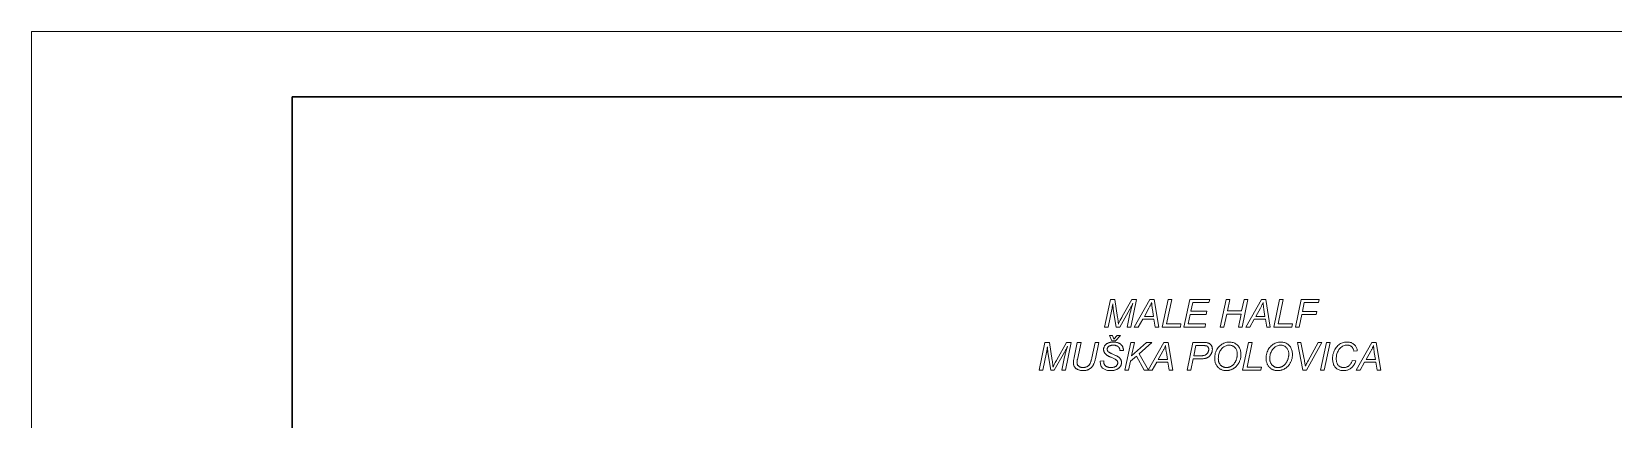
# Model space of a CAD drawing. Extents: x 0 to 594, y 0 to 575.
# Drawn here: x 0 to 171.8, y 377.9 to 420 of the extents above; entities that cross this region are included whole.
import ezdxf

# ---------------------------------------------------------------- set-up
doc = ezdxf.new("R2010")
doc.units = 0

msp = doc.modelspace()

# ---------------------------------------------------------------- linework, layer by layer
at = {"color": 7, "lineweight": 13}
for p, q in [((594, 420.04), (0, 420.04)), ((0, 420.04), (0, 0))]:
    msp.add_line(p, q, dxfattribs=at)
at = {"color": 7, "lineweight": 30}
for p, q in [((586.93, 412.97), (28.29, 412.97)), ((28.29, 412.97), (28.29, 7.07))]:
    msp.add_line(p, q, dxfattribs=at)
at = {"color": 7, "lineweight": 13}
for points in [[(116.55, 387.92), (117.18, 390.92), (117.67, 390.92), (117.97, 388.98), (117.98, 388.9), (118, 388.83), (118, 388.75), (118.01, 388.68), (118.02, 388.6), (118.03, 388.53), (118.04, 388.46), (118.04, 388.38), (118.05, 388.31), (118.05, 388.24), (118.08, 388.31), (118.11, 388.37), (118.14, 388.44), (118.18, 388.52), (118.22, 388.6), (118.26, 388.68), (118.31, 388.77), (118.36, 388.86), (118.41, 388.96), (118.47, 389.06), (119.52, 390.92), (120.02, 390.92), (119.4, 387.92), (119, 387.92), (119.31, 389.38), (119.34, 389.48), (119.36, 389.59), (119.39, 389.69), (119.42, 389.8), (119.45, 389.92), (119.48, 390.03), (119.51, 390.15), (119.55, 390.27), (119.58, 390.39), (119.62, 390.51), (119.6, 390.46), (119.57, 390.4), (119.54, 390.33), (119.51, 390.27), (119.48, 390.21), (119.45, 390.15), (119.41, 390.08), (119.38, 390.02), (119.34, 389.95), (119.31, 389.88), (118.19, 387.92), (117.8, 387.92), (117.5, 389.85), (117.49, 389.9), (117.48, 389.95), (117.48, 390.01), (117.47, 390.07), (117.46, 390.13), (117.46, 390.19), (117.45, 390.26), (117.45, 390.32), (117.44, 390.39), (117.44, 390.46), (117.43, 390.38), (117.42, 390.31), (117.41, 390.24), (117.4, 390.17), (117.39, 390.11), (117.38, 390.05), (117.37, 389.99), (117.36, 389.93), (117.35, 389.88), (117.34, 389.83), (116.94, 387.92)], [(119.77, 387.92), (121.47, 390.92), (121.95, 390.92), (122.44, 387.92), (122.05, 387.92), (121.91, 388.79), (120.69, 388.79), (120.21, 387.92)], [(120.87, 389.09), (121.86, 389.09), (121.74, 389.85), (121.73, 389.94), (121.72, 390.02), (121.71, 390.1), (121.7, 390.18), (121.69, 390.26), (121.68, 390.33), (121.67, 390.4), (121.67, 390.47), (121.66, 390.53), (121.66, 390.59), (121.64, 390.54), (121.61, 390.49), (121.59, 390.43), (121.56, 390.37), (121.53, 390.31), (121.5, 390.25), (121.47, 390.19), (121.43, 390.12), (121.4, 390.05), (121.36, 389.98)], [(122.82, 387.92), (123.45, 390.92), (123.85, 390.92), (123.29, 388.26), (124.85, 388.26), (124.78, 387.92)], [(125.17, 387.92), (125.8, 390.92), (127.97, 390.92), (127.89, 390.58), (126.13, 390.58), (125.93, 389.65), (127.65, 389.65), (127.58, 389.3), (125.86, 389.3), (125.64, 388.26), (127.53, 388.26), (127.46, 387.92)], [(129.12, 387.92), (129.75, 390.92), (130.15, 390.92), (129.89, 389.68), (131.44, 389.68), (131.7, 390.92), (132.1, 390.92), (131.48, 387.92), (131.08, 387.92), (131.37, 389.34), (129.82, 389.34), (129.52, 387.92)], [(131.89, 387.92), (133.59, 390.92), (134.06, 390.92), (134.55, 387.92), (134.17, 387.92), (134.02, 388.79), (132.81, 388.79), (132.33, 387.92)], [(132.98, 389.09), (133.97, 389.09), (133.85, 389.85), (133.84, 389.94), (133.83, 390.02), (133.82, 390.1), (133.81, 390.18), (133.8, 390.26), (133.79, 390.33), (133.79, 390.4), (133.78, 390.47), (133.77, 390.53), (133.77, 390.59), (133.75, 390.54), (133.73, 390.49), (133.7, 390.43), (133.67, 390.37), (133.65, 390.31), (133.61, 390.25), (133.58, 390.19), (133.55, 390.12), (133.51, 390.05), (133.47, 389.98)], [(134.93, 387.92), (135.56, 390.92), (135.96, 390.92), (135.41, 388.26), (136.96, 388.26), (136.89, 387.92)], [(137.29, 387.92), (137.91, 390.92), (139.86, 390.92), (139.79, 390.58), (138.24, 390.58), (138.04, 389.62), (139.62, 389.62), (139.55, 389.28), (137.97, 389.28), (137.69, 387.92)], [(118.29, 386.99), (117.75, 386.42), (117.34, 386.42), (117.08, 386.99), (117.41, 386.99), (117.56, 386.62), (117.9, 386.99)], [(109.45, 383.24), (110.07, 386.24), (110.57, 386.24), (110.87, 384.3), (110.88, 384.22), (110.89, 384.14), (110.9, 384.07), (110.91, 383.99), (110.92, 383.92), (110.93, 383.85), (110.93, 383.77), (110.94, 383.7), (110.94, 383.63), (110.95, 383.56), (110.97, 383.62), (111, 383.69), (111.04, 383.76), (111.07, 383.84), (111.11, 383.92), (111.16, 384), (111.2, 384.09), (111.25, 384.18), (111.31, 384.28), (111.37, 384.38), (112.42, 386.24), (112.92, 386.24), (112.29, 383.24), (111.9, 383.24), (112.21, 384.7), (112.23, 384.8), (112.26, 384.91), (112.28, 385.01), (112.31, 385.12), (112.34, 385.23), (112.37, 385.35), (112.41, 385.47), (112.44, 385.59), (112.48, 385.71), (112.52, 385.83), (112.5, 385.77), (112.47, 385.71), (112.44, 385.65), (112.41, 385.59), (112.38, 385.53), (112.34, 385.46), (112.31, 385.4), (112.28, 385.34), (112.24, 385.27), (112.2, 385.2), (111.08, 383.24), (110.7, 383.24), (110.4, 385.16), (110.39, 385.22), (110.38, 385.27), (110.37, 385.33), (110.37, 385.39), (110.36, 385.45), (110.36, 385.51), (110.35, 385.58), (110.35, 385.64), (110.34, 385.71), (110.34, 385.78), (110.33, 385.7), (110.32, 385.63), (110.31, 385.56), (110.3, 385.49), (110.29, 385.42), (110.28, 385.36), (110.27, 385.31), (110.26, 385.25), (110.25, 385.2), (110.24, 385.15), (109.84, 383.24)], [(113.59, 386.24), (113.99, 386.24), (113.6, 384.4), (113.59, 384.35), (113.58, 384.31), (113.58, 384.27), (113.57, 384.23), (113.57, 384.2), (113.56, 384.16), (113.56, 384.13), (113.56, 384.1), (113.56, 384.08), (113.55, 384.06), (113.56, 384.01), (113.56, 383.96), (113.57, 383.92), (113.59, 383.88), (113.6, 383.84), (113.62, 383.8), (113.65, 383.76), (113.68, 383.73), (113.71, 383.7), (113.75, 383.67), (113.78, 383.64), (113.83, 383.61), (113.87, 383.59), (113.91, 383.57), (113.96, 383.56), (114.01, 383.54), (114.06, 383.53), (114.11, 383.53), (114.17, 383.52), (114.22, 383.52), (114.27, 383.52), (114.31, 383.52), (114.36, 383.53), (114.4, 383.54), (114.45, 383.55), (114.49, 383.56), (114.53, 383.57), (114.57, 383.59), (114.61, 383.61), (114.65, 383.63), (114.69, 383.65), (114.73, 383.67), (114.76, 383.7), (114.8, 383.73), (114.83, 383.76), (114.86, 383.79), (114.89, 383.82), (114.91, 383.86), (114.94, 383.9), (114.96, 383.94), (114.99, 383.98), (115.01, 384.03), (115.03, 384.08), (115.05, 384.14), (115.07, 384.2), (115.09, 384.27), (115.11, 384.34), (115.13, 384.42), (115.15, 384.5), (115.17, 384.59), (115.52, 386.24), (115.92, 386.24), (115.55, 384.48), (115.53, 384.39), (115.51, 384.31), (115.49, 384.23), (115.47, 384.15), (115.44, 384.08), (115.42, 384.01), (115.39, 383.94), (115.36, 383.88), (115.33, 383.82), (115.3, 383.77), (115.27, 383.71), (115.24, 383.67), (115.2, 383.62), (115.16, 383.57), (115.12, 383.53), (115.08, 383.49), (115.03, 383.45), (114.98, 383.41), (114.93, 383.38), (114.88, 383.34), (114.82, 383.31), (114.76, 383.29), (114.71, 383.26), (114.65, 383.24), (114.58, 383.23), (114.52, 383.21), (114.45, 383.2), (114.39, 383.19), (114.32, 383.19), (114.24, 383.19), (114.18, 383.19), (114.11, 383.19), (114.05, 383.2), (113.99, 383.2), (113.93, 383.21), (113.87, 383.23), (113.81, 383.24), (113.76, 383.26), (113.71, 383.28), (113.66, 383.3), (113.61, 383.32), (113.56, 383.35), (113.52, 383.37), (113.48, 383.4), (113.44, 383.43), (113.4, 383.46), (113.37, 383.5), (113.34, 383.53), (113.31, 383.57), (113.28, 383.61), (113.26, 383.65), (113.24, 383.69), (113.22, 383.73), (113.2, 383.78), (113.19, 383.82), (113.18, 383.87), (113.17, 383.91), (113.16, 383.96), (113.16, 384.01), (113.16, 384.06), (113.16, 384.09), (113.16, 384.13), (113.17, 384.17), (113.17, 384.22), (113.18, 384.27), (113.19, 384.33), (113.2, 384.39), (113.21, 384.46), (113.23, 384.53), (113.24, 384.6)], [(116.08, 384.21), (116.47, 384.25), (116.46, 384.14), (116.47, 384.11), (116.47, 384.07), (116.47, 384.04), (116.48, 384.01), (116.48, 383.98), (116.49, 383.94), (116.5, 383.91), (116.52, 383.88), (116.53, 383.85), (116.54, 383.82), (116.56, 383.8), (116.58, 383.77), (116.6, 383.74), (116.63, 383.72), (116.65, 383.7), (116.68, 383.67), (116.71, 383.65), (116.74, 383.63), (116.77, 383.62), (116.81, 383.6), (116.85, 383.59), (116.89, 383.57), (116.93, 383.56), (116.97, 383.55), (117.01, 383.54), (117.05, 383.53), (117.1, 383.53), (117.15, 383.52), (117.2, 383.52), (117.25, 383.52), (117.32, 383.52), (117.38, 383.53), (117.45, 383.54), (117.51, 383.55), (117.56, 383.56), (117.62, 383.58), (117.67, 383.6), (117.71, 383.62), (117.76, 383.65), (117.8, 383.68), (117.83, 383.71), (117.86, 383.74), (117.89, 383.78), (117.92, 383.81), (117.94, 383.85), (117.95, 383.88), (117.97, 383.92), (117.98, 383.96), (117.98, 384), (117.99, 384.04), (117.98, 384.07), (117.98, 384.1), (117.98, 384.12), (117.97, 384.15), (117.96, 384.17), (117.95, 384.2), (117.94, 384.23), (117.92, 384.25), (117.9, 384.27), (117.89, 384.3), (117.86, 384.32), (117.83, 384.35), (117.79, 384.37), (117.75, 384.4), (117.69, 384.43), (117.63, 384.46), (117.57, 384.5), (117.49, 384.53), (117.41, 384.57), (117.33, 384.61), (117.26, 384.64), (117.19, 384.67), (117.13, 384.69), (117.08, 384.72), (117.03, 384.74), (116.98, 384.77), (116.94, 384.79), (116.9, 384.81), (116.87, 384.83), (116.84, 384.84), (116.8, 384.87), (116.77, 384.9), (116.73, 384.93), (116.7, 384.95), (116.67, 384.98), (116.64, 385.01), (116.61, 385.04), (116.59, 385.07), (116.56, 385.1), (116.54, 385.13), (116.53, 385.17), (116.51, 385.2), (116.5, 385.23), (116.48, 385.27), (116.47, 385.3), (116.46, 385.34), (116.46, 385.37), (116.45, 385.41), (116.45, 385.45), (116.45, 385.49), (116.45, 385.54), (116.45, 385.58), (116.46, 385.63), (116.47, 385.67), (116.48, 385.71), (116.49, 385.75), (116.51, 385.79), (116.53, 385.83), (116.55, 385.87), (116.58, 385.91), (116.6, 385.94), (116.63, 385.98), (116.66, 386.01), (116.7, 386.04), (116.73, 386.07), (116.77, 386.1), (116.81, 386.13), (116.85, 386.15), (116.9, 386.17), (116.95, 386.19), (117, 386.21), (117.05, 386.23), (117.1, 386.24), (117.15, 386.26), (117.21, 386.27), (117.26, 386.27), (117.32, 386.28), (117.38, 386.29), (117.44, 386.29), (117.5, 386.29), (117.57, 386.29), (117.64, 386.29), (117.71, 386.28), (117.77, 386.27), (117.84, 386.26), (117.9, 386.25), (117.95, 386.23), (118.01, 386.21), (118.06, 386.19), (118.12, 386.17), (118.17, 386.14), (118.21, 386.12), (118.25, 386.09), (118.3, 386.06), (118.33, 386.02), (118.37, 385.99), (118.4, 385.96), (118.43, 385.92), (118.46, 385.88), (118.48, 385.84), (118.5, 385.8), (118.52, 385.76), (118.54, 385.72), (118.55, 385.68), (118.57, 385.64), (118.58, 385.6), (118.58, 385.56), (118.59, 385.52), (118.59, 385.49), (118.6, 385.45), (118.6, 385.45), (118.6, 385.44), (118.59, 385.44), (118.59, 385.43), (118.59, 385.42), (118.59, 385.42), (118.59, 385.41), (118.59, 385.4), (118.59, 385.4), (118.59, 385.39), (118.21, 385.36), (118.21, 385.38), (118.21, 385.41), (118.2, 385.43), (118.2, 385.45), (118.2, 385.47), (118.2, 385.49), (118.2, 385.51), (118.19, 385.53), (118.19, 385.54), (118.18, 385.56), (118.18, 385.58), (118.17, 385.6), (118.16, 385.63), (118.14, 385.65), (118.13, 385.67), (118.12, 385.69), (118.1, 385.71), (118.09, 385.73), (118.07, 385.75), (118.06, 385.77), (118.04, 385.78), (118.02, 385.8), (118, 385.82), (117.98, 385.83), (117.95, 385.84), (117.93, 385.86), (117.9, 385.87), (117.88, 385.88), (117.85, 385.89), (117.82, 385.9), (117.79, 385.91), (117.76, 385.92), (117.73, 385.93), (117.69, 385.94), (117.66, 385.94), (117.63, 385.95), (117.59, 385.95), (117.56, 385.95), (117.52, 385.96), (117.48, 385.96), (117.42, 385.96), (117.36, 385.95), (117.3, 385.94), (117.25, 385.93), (117.19, 385.92), (117.14, 385.9), (117.1, 385.88), (117.05, 385.86), (117.01, 385.84), (116.97, 385.81), (116.95, 385.79), (116.92, 385.76), (116.9, 385.74), (116.89, 385.71), (116.87, 385.68), (116.86, 385.65), (116.85, 385.62), (116.84, 385.58), (116.84, 385.55), (116.84, 385.51), (116.84, 385.49), (116.84, 385.47), (116.84, 385.45), (116.84, 385.43), (116.85, 385.41), (116.86, 385.39), (116.86, 385.37), (116.87, 385.35), (116.88, 385.33), (116.89, 385.31), (116.9, 385.3), (116.92, 385.28), (116.94, 385.26), (116.95, 385.24), (116.97, 385.23), (116.99, 385.21), (117.02, 385.19), (117.04, 385.18), (117.07, 385.16), (117.1, 385.14), (117.12, 385.13), (117.15, 385.11), (117.19, 385.1), (117.23, 385.08), (117.28, 385.05), (117.33, 385.03), (117.39, 385), (117.46, 384.97), (117.53, 384.94), (117.6, 384.91), (117.67, 384.88), (117.73, 384.85), (117.78, 384.83), (117.83, 384.8), (117.88, 384.78), (117.92, 384.76), (117.96, 384.74), (117.99, 384.72), (118.02, 384.7), (118.05, 384.68), (118.08, 384.66), (118.11, 384.64), (118.14, 384.61), (118.17, 384.59), (118.2, 384.56), (118.22, 384.54), (118.24, 384.51), (118.26, 384.48), (118.28, 384.45), (118.3, 384.42), (118.32, 384.39), (118.33, 384.36), (118.35, 384.32), (118.36, 384.29), (118.37, 384.25), (118.38, 384.22), (118.38, 384.18), (118.39, 384.15), (118.39, 384.11), (118.39, 384.07), (118.39, 384.02), (118.38, 383.97), (118.38, 383.93), (118.37, 383.88), (118.35, 383.83), (118.34, 383.79), (118.32, 383.75), (118.3, 383.7), (118.27, 383.66), (118.24, 383.62), (118.21, 383.58), (118.18, 383.54), (118.14, 383.5), (118.11, 383.47), (118.07, 383.44), (118.02, 383.41), (117.98, 383.38), (117.93, 383.35), (117.88, 383.32), (117.83, 383.3), (117.78, 383.28), (117.72, 383.26), (117.67, 383.24), (117.61, 383.23), (117.55, 383.22), (117.49, 383.21), (117.43, 383.2), (117.36, 383.19), (117.3, 383.19), (117.23, 383.19), (117.13, 383.19), (117.04, 383.2), (116.94, 383.21), (116.85, 383.22), (116.77, 383.24), (116.69, 383.27), (116.61, 383.3), (116.54, 383.33), (116.47, 383.37), (116.4, 383.41), (116.34, 383.46), (116.28, 383.51), (116.24, 383.58), (116.19, 383.64), (116.16, 383.72), (116.13, 383.8), (116.11, 383.9), (116.09, 383.99), (116.08, 384.1)], [(118.76, 383.24), (119.39, 386.24), (119.79, 386.24), (119.49, 384.79), (121.12, 386.24), (121.68, 386.24), (120.29, 385.02), (121.31, 383.24), (120.86, 383.24), (120, 384.76), (119.37, 384.21), (119.16, 383.24)], [(121.29, 383.24), (122.99, 386.24), (123.46, 386.24), (123.96, 383.24), (123.57, 383.24), (123.42, 384.1), (122.21, 384.1), (121.73, 383.24)], [(122.38, 384.41), (123.37, 384.41), (123.26, 385.17), (123.24, 385.25), (123.23, 385.34), (123.22, 385.42), (123.21, 385.5), (123.2, 385.58), (123.19, 385.65), (123.19, 385.72), (123.18, 385.79), (123.18, 385.85), (123.17, 385.91), (123.15, 385.86), (123.13, 385.8), (123.1, 385.75), (123.08, 385.69), (123.05, 385.63), (123.02, 385.57), (122.98, 385.5), (122.95, 385.44), (122.91, 385.37), (122.87, 385.3)], [(125.51, 383.24), (126.14, 386.24), (127.39, 386.24), (127.46, 386.24), (127.52, 386.24), (127.57, 386.23), (127.63, 386.23), (127.68, 386.22), (127.72, 386.21), (127.77, 386.2), (127.81, 386.19), (127.85, 386.18), (127.88, 386.16), (127.91, 386.15), (127.94, 386.13), (127.97, 386.11), (128, 386.09), (128.03, 386.06), (128.06, 386.04), (128.08, 386.01), (128.1, 385.98), (128.13, 385.94), (128.15, 385.91), (128.17, 385.87), (128.19, 385.83), (128.2, 385.8), (128.22, 385.76), (128.23, 385.72), (128.24, 385.68), (128.25, 385.63), (128.25, 385.59), (128.26, 385.55), (128.26, 385.5), (128.26, 385.47), (128.25, 385.43), (128.25, 385.39), (128.24, 385.35), (128.24, 385.31), (128.23, 385.28), (128.22, 385.24), (128.21, 385.2), (128.19, 385.16), (128.18, 385.12), (128.16, 385.09), (128.15, 385.05), (128.13, 385.01), (128.11, 384.98), (128.09, 384.95), (128.08, 384.92), (128.05, 384.89), (128.03, 384.86), (128.01, 384.83), (127.99, 384.81), (127.97, 384.78), (127.94, 384.76), (127.92, 384.74), (127.9, 384.72), (127.87, 384.7), (127.85, 384.68), (127.83, 384.66), (127.8, 384.65), (127.78, 384.63), (127.75, 384.62), (127.73, 384.61), (127.71, 384.59), (127.68, 384.58), (127.66, 384.57), (127.63, 384.56), (127.61, 384.55), (127.58, 384.55), (127.55, 384.54), (127.53, 384.53), (127.5, 384.52), (127.44, 384.51), (127.39, 384.5), (127.33, 384.49), (127.27, 384.48), (127.21, 384.47), (127.15, 384.47), (127.09, 384.46), (127.04, 384.46), (126.98, 384.46), (126.92, 384.46), (126.17, 384.46), (125.91, 383.24)], [(126.24, 384.8), (126.9, 384.8), (126.97, 384.8), (127.05, 384.8), (127.11, 384.8), (127.17, 384.81), (127.23, 384.82), (127.29, 384.83), (127.34, 384.84), (127.38, 384.85), (127.43, 384.86), (127.46, 384.88), (127.5, 384.9), (127.53, 384.92), (127.57, 384.94), (127.6, 384.96), (127.63, 384.98), (127.65, 385.01), (127.68, 385.04), (127.71, 385.07), (127.73, 385.1), (127.75, 385.13), (127.77, 385.17), (127.79, 385.2), (127.81, 385.24), (127.82, 385.27), (127.83, 385.31), (127.84, 385.34), (127.85, 385.38), (127.86, 385.42), (127.86, 385.45), (127.86, 385.49), (127.86, 385.52), (127.86, 385.55), (127.86, 385.58), (127.85, 385.6), (127.85, 385.63), (127.84, 385.65), (127.83, 385.67), (127.82, 385.69), (127.81, 385.71), (127.8, 385.73), (127.79, 385.75), (127.78, 385.77), (127.77, 385.78), (127.75, 385.8), (127.73, 385.81), (127.72, 385.83), (127.7, 385.84), (127.68, 385.85), (127.66, 385.86), (127.64, 385.87), (127.62, 385.88), (127.59, 385.89), (127.56, 385.89), (127.53, 385.9), (127.49, 385.9), (127.45, 385.91), (127.4, 385.91), (127.35, 385.91), (127.3, 385.91), (127.24, 385.91), (126.47, 385.91)], [(128.51, 384.5), (128.51, 384.65), (128.53, 384.8), (128.55, 384.95), (128.58, 385.09), (128.63, 385.22), (128.68, 385.35), (128.74, 385.47), (128.81, 385.58), (128.89, 385.69), (128.97, 385.79), (129.07, 385.89), (129.17, 385.97), (129.27, 386.05), (129.38, 386.11), (129.49, 386.17), (129.6, 386.21), (129.72, 386.25), (129.84, 386.27), (129.97, 386.29), (130.1, 386.29), (130.21, 386.29), (130.31, 386.28), (130.42, 386.26), (130.51, 386.23), (130.61, 386.2), (130.7, 386.16), (130.78, 386.11), (130.86, 386.06), (130.94, 385.99), (131.01, 385.93), (131.08, 385.85), (131.14, 385.77), (131.19, 385.68), (131.24, 385.59), (131.28, 385.5), (131.31, 385.4), (131.33, 385.29), (131.35, 385.18), (131.36, 385.07), (131.36, 384.95), (131.36, 384.86), (131.36, 384.77), (131.35, 384.69), (131.34, 384.61), (131.32, 384.52), (131.3, 384.44), (131.28, 384.36), (131.25, 384.29), (131.22, 384.21), (131.19, 384.13), (131.16, 384.08), (131.13, 384.02), (131.1, 383.97), (131.07, 383.92), (131.04, 383.87), (131, 383.82), (130.97, 383.78), (130.93, 383.73), (130.89, 383.69), (130.85, 383.65), (130.81, 383.61), (130.77, 383.57), (130.73, 383.54), (130.68, 383.5), (130.64, 383.47), (130.6, 383.44), (130.55, 383.41), (130.51, 383.38), (130.46, 383.36), (130.42, 383.34), (130.36, 383.31), (130.29, 383.28), (130.23, 383.26), (130.17, 383.24), (130.1, 383.23), (130.04, 383.21), (129.97, 383.2), (129.9, 383.19), (129.83, 383.19), (129.77, 383.19), (129.69, 383.19), (129.62, 383.2), (129.56, 383.2), (129.49, 383.22), (129.42, 383.23), (129.36, 383.25), (129.29, 383.27), (129.23, 383.3), (129.17, 383.33), (129.11, 383.36), (129.05, 383.4), (129, 383.43), (128.95, 383.48), (128.9, 383.52), (128.85, 383.57), (128.81, 383.62), (128.77, 383.67), (128.73, 383.72), (128.69, 383.78), (128.66, 383.84), (128.63, 383.9), (128.61, 383.96), (128.58, 384.03), (128.56, 384.09), (128.55, 384.16), (128.53, 384.22), (128.52, 384.29), (128.52, 384.36), (128.51, 384.43)], [(128.9, 384.48), (128.91, 384.42), (128.91, 384.37), (128.91, 384.32), (128.92, 384.27), (128.93, 384.22), (128.94, 384.17), (128.96, 384.13), (128.97, 384.08), (128.99, 384.04), (129.01, 383.99), (129.04, 383.95), (129.06, 383.91), (129.09, 383.87), (129.12, 383.83), (129.15, 383.79), (129.18, 383.76), (129.22, 383.73), (129.26, 383.7), (129.3, 383.67), (129.34, 383.64), (129.38, 383.62), (129.43, 383.6), (129.47, 383.58), (129.52, 383.56), (129.56, 383.55), (129.61, 383.54), (129.66, 383.53), (129.7, 383.52), (129.75, 383.52), (129.8, 383.52), (129.84, 383.52), (129.89, 383.52), (129.93, 383.53), (129.98, 383.54), (130.02, 383.55), (130.07, 383.56), (130.11, 383.57), (130.15, 383.59), (130.2, 383.61), (130.24, 383.63), (130.28, 383.65), (130.32, 383.68), (130.36, 383.7), (130.4, 383.73), (130.43, 383.76), (130.47, 383.79), (130.51, 383.82), (130.54, 383.86), (130.58, 383.9), (130.61, 383.93), (130.64, 383.97), (130.67, 384.02), (130.7, 384.06), (130.73, 384.1), (130.76, 384.15), (130.78, 384.2), (130.81, 384.25), (130.83, 384.3), (130.85, 384.36), (130.87, 384.42), (130.89, 384.47), (130.9, 384.53), (130.92, 384.59), (130.93, 384.64), (130.94, 384.7), (130.95, 384.75), (130.96, 384.81), (130.96, 384.87), (130.96, 384.92), (130.97, 384.98), (130.96, 385.06), (130.96, 385.15), (130.94, 385.23), (130.93, 385.31), (130.9, 385.38), (130.88, 385.45), (130.84, 385.51), (130.81, 385.58), (130.76, 385.64), (130.71, 385.69), (130.66, 385.74), (130.61, 385.79), (130.55, 385.83), (130.5, 385.86), (130.43, 385.89), (130.37, 385.91), (130.31, 385.93), (130.24, 385.95), (130.17, 385.95), (130.1, 385.96), (130, 385.95), (129.91, 385.94), (129.82, 385.92), (129.74, 385.89), (129.65, 385.86), (129.57, 385.81), (129.49, 385.76), (129.41, 385.7), (129.34, 385.63), (129.26, 385.55), (129.2, 385.47), (129.14, 385.38), (129.08, 385.29), (129.03, 385.19), (128.99, 385.08), (128.96, 384.97), (128.94, 384.86), (128.92, 384.74), (128.91, 384.61)], [(131.55, 383.24), (132.18, 386.24), (132.58, 386.24), (132.03, 383.58), (133.58, 383.58), (133.51, 383.24)], [(134.1, 384.5), (134.11, 384.65), (134.12, 384.8), (134.14, 384.95), (134.17, 385.09), (134.22, 385.22), (134.27, 385.35), (134.33, 385.47), (134.4, 385.58), (134.48, 385.69), (134.56, 385.79), (134.66, 385.89), (134.76, 385.97), (134.86, 386.05), (134.97, 386.11), (135.08, 386.17), (135.19, 386.21), (135.31, 386.25), (135.43, 386.27), (135.56, 386.29), (135.69, 386.29), (135.8, 386.29), (135.9, 386.28), (136.01, 386.26), (136.1, 386.23), (136.2, 386.2), (136.29, 386.16), (136.37, 386.11), (136.45, 386.06), (136.53, 385.99), (136.6, 385.93), (136.67, 385.85), (136.73, 385.77), (136.78, 385.68), (136.83, 385.59), (136.87, 385.5), (136.9, 385.4), (136.92, 385.29), (136.94, 385.18), (136.95, 385.07), (136.96, 384.95), (136.95, 384.86), (136.95, 384.77), (136.94, 384.69), (136.93, 384.61), (136.91, 384.52), (136.89, 384.44), (136.87, 384.36), (136.84, 384.29), (136.81, 384.21), (136.78, 384.13), (136.75, 384.08), (136.72, 384.02), (136.69, 383.97), (136.66, 383.92), (136.63, 383.87), (136.59, 383.82), (136.56, 383.78), (136.52, 383.73), (136.48, 383.69), (136.44, 383.65), (136.4, 383.61), (136.36, 383.57), (136.32, 383.54), (136.27, 383.5), (136.23, 383.47), (136.19, 383.44), (136.14, 383.41), (136.1, 383.38), (136.05, 383.36), (136.01, 383.34), (135.95, 383.31), (135.88, 383.28), (135.82, 383.26), (135.76, 383.24), (135.69, 383.23), (135.63, 383.21), (135.56, 383.2), (135.49, 383.19), (135.43, 383.19), (135.36, 383.19), (135.29, 383.19), (135.22, 383.2), (135.15, 383.2), (135.08, 383.22), (135.01, 383.23), (134.95, 383.25), (134.88, 383.27), (134.82, 383.3), (134.76, 383.33), (134.7, 383.36), (134.64, 383.4), (134.59, 383.43), (134.54, 383.48), (134.49, 383.52), (134.44, 383.57), (134.4, 383.62), (134.36, 383.67), (134.32, 383.72), (134.28, 383.78), (134.25, 383.84), (134.22, 383.9), (134.2, 383.96), (134.18, 384.03), (134.16, 384.09), (134.14, 384.16), (134.12, 384.22), (134.11, 384.29), (134.11, 384.36), (134.1, 384.43)], [(134.5, 384.48), (134.5, 384.42), (134.5, 384.37), (134.51, 384.32), (134.51, 384.27), (134.52, 384.22), (134.53, 384.17), (134.55, 384.13), (134.57, 384.08), (134.58, 384.04), (134.6, 383.99), (134.63, 383.95), (134.65, 383.91), (134.68, 383.87), (134.71, 383.83), (134.74, 383.79), (134.78, 383.76), (134.81, 383.73), (134.85, 383.7), (134.89, 383.67), (134.93, 383.64), (134.98, 383.62), (135.02, 383.6), (135.06, 383.58), (135.11, 383.56), (135.15, 383.55), (135.2, 383.54), (135.25, 383.53), (135.29, 383.52), (135.34, 383.52), (135.39, 383.52), (135.43, 383.52), (135.48, 383.52), (135.52, 383.53), (135.57, 383.54), (135.61, 383.55), (135.66, 383.56), (135.7, 383.57), (135.74, 383.59), (135.79, 383.61), (135.83, 383.63), (135.87, 383.65), (135.91, 383.68), (135.95, 383.7), (135.99, 383.73), (136.03, 383.76), (136.06, 383.79), (136.1, 383.82), (136.13, 383.86), (136.17, 383.9), (136.2, 383.93), (136.23, 383.97), (136.26, 384.02), (136.29, 384.06), (136.32, 384.1), (136.35, 384.15), (136.37, 384.2), (136.4, 384.25), (136.42, 384.3), (136.44, 384.36), (136.46, 384.42), (136.48, 384.47), (136.5, 384.53), (136.51, 384.59), (136.52, 384.64), (136.53, 384.7), (136.54, 384.75), (136.55, 384.81), (136.55, 384.87), (136.56, 384.92), (136.56, 384.98), (136.55, 385.06), (136.55, 385.15), (136.53, 385.23), (136.52, 385.31), (136.49, 385.38), (136.47, 385.45), (136.43, 385.51), (136.4, 385.58), (136.35, 385.64), (136.31, 385.69), (136.25, 385.74), (136.2, 385.79), (136.14, 385.83), (136.09, 385.86), (136.03, 385.89), (135.96, 385.91), (135.9, 385.93), (135.83, 385.95), (135.76, 385.95), (135.69, 385.96), (135.59, 385.95), (135.5, 385.94), (135.41, 385.92), (135.33, 385.89), (135.24, 385.86), (135.16, 385.81), (135.08, 385.76), (135, 385.7), (134.93, 385.63), (134.86, 385.55), (134.79, 385.47), (134.73, 385.38), (134.67, 385.29), (134.63, 385.19), (134.59, 385.08), (134.55, 384.97), (134.53, 384.86), (134.51, 384.74), (134.5, 384.61)], [(138.07, 383.24), (137.5, 386.24), (137.88, 386.24), (138.23, 384.45), (138.25, 384.36), (138.27, 384.26), (138.28, 384.18), (138.3, 384.09), (138.31, 384.01), (138.32, 383.93), (138.33, 383.86), (138.34, 383.79), (138.35, 383.73), (138.36, 383.67), (138.39, 383.74), (138.43, 383.81), (138.46, 383.88), (138.5, 383.95), (138.53, 384.01), (138.56, 384.07), (138.59, 384.13), (138.62, 384.18), (138.64, 384.23), (138.67, 384.27), (139.74, 386.24), (140.15, 386.24), (138.5, 383.24)], [(140.01, 383.24), (140.64, 386.24), (141.04, 386.24), (140.41, 383.24)], [(143.46, 384.3), (143.86, 384.24), (143.82, 384.14), (143.78, 384.04), (143.73, 383.95), (143.68, 383.86), (143.63, 383.78), (143.57, 383.71), (143.51, 383.64), (143.45, 383.57), (143.38, 383.51), (143.31, 383.45), (143.24, 383.4), (143.17, 383.36), (143.09, 383.32), (143.01, 383.28), (142.93, 383.25), (142.85, 383.23), (142.77, 383.21), (142.68, 383.2), (142.59, 383.19), (142.51, 383.19), (142.4, 383.19), (142.3, 383.2), (142.2, 383.22), (142.1, 383.24), (142.02, 383.27), (141.93, 383.31), (141.85, 383.35), (141.78, 383.4), (141.7, 383.46), (141.64, 383.52), (141.58, 383.59), (141.52, 383.67), (141.48, 383.75), (141.43, 383.83), (141.4, 383.93), (141.37, 384.03), (141.35, 384.13), (141.33, 384.24), (141.32, 384.36), (141.32, 384.48), (141.32, 384.64), (141.34, 384.79), (141.36, 384.94), (141.4, 385.08), (141.44, 385.22), (141.49, 385.35), (141.56, 385.47), (141.63, 385.59), (141.71, 385.71), (141.81, 385.82), (141.89, 385.91), (141.99, 385.99), (142.08, 386.06), (142.19, 386.12), (142.29, 386.17), (142.4, 386.21), (142.52, 386.25), (142.63, 386.27), (142.76, 386.29), (142.88, 386.29), (142.98, 386.29), (143.07, 386.28), (143.15, 386.27), (143.24, 386.25), (143.32, 386.23), (143.39, 386.2), (143.46, 386.17), (143.53, 386.13), (143.6, 386.08), (143.66, 386.03), (143.71, 385.98), (143.76, 385.93), (143.81, 385.87), (143.85, 385.8), (143.89, 385.73), (143.92, 385.66), (143.95, 385.59), (143.97, 385.51), (143.99, 385.43), (144, 385.35), (143.62, 385.31), (143.61, 385.38), (143.6, 385.44), (143.58, 385.49), (143.56, 385.55), (143.53, 385.6), (143.51, 385.64), (143.48, 385.69), (143.45, 385.73), (143.42, 385.76), (143.38, 385.8), (143.34, 385.83), (143.3, 385.86), (143.26, 385.88), (143.21, 385.9), (143.17, 385.92), (143.12, 385.93), (143.07, 385.94), (143.01, 385.95), (142.96, 385.96), (142.9, 385.96), (142.79, 385.95), (142.69, 385.94), (142.59, 385.92), (142.5, 385.88), (142.4, 385.84), (142.32, 385.78), (142.23, 385.72), (142.16, 385.65), (142.08, 385.56), (142.01, 385.47), (141.96, 385.38), (141.91, 385.3), (141.86, 385.2), (141.82, 385.11), (141.79, 385.01), (141.76, 384.91), (141.74, 384.8), (141.73, 384.69), (141.72, 384.58), (141.72, 384.47), (141.72, 384.38), (141.73, 384.29), (141.74, 384.21), (141.75, 384.13), (141.77, 384.06), (141.8, 383.99), (141.83, 383.93), (141.86, 383.87), (141.9, 383.81), (141.94, 383.76), (141.99, 383.72), (142.04, 383.68), (142.09, 383.64), (142.15, 383.61), (142.21, 383.58), (142.27, 383.56), (142.33, 383.54), (142.4, 383.53), (142.46, 383.52), (142.54, 383.52), (142.6, 383.52), (142.66, 383.53), (142.72, 383.54), (142.78, 383.55), (142.83, 383.57), (142.89, 383.59), (142.94, 383.62), (143, 383.65), (143.05, 383.68), (143.1, 383.72), (143.15, 383.76), (143.19, 383.81), (143.24, 383.86), (143.28, 383.91), (143.32, 383.97), (143.35, 384.03), (143.38, 384.09), (143.41, 384.15), (143.44, 384.22)], [(143.88, 383.24), (145.58, 386.24), (146.05, 386.24), (146.55, 383.24), (146.16, 383.24), (146.01, 384.1), (144.8, 384.1), (144.32, 383.24)], [(144.97, 384.41), (145.97, 384.41), (145.85, 385.17), (145.84, 385.25), (145.82, 385.34), (145.81, 385.42), (145.8, 385.5), (145.79, 385.58), (145.79, 385.65), (145.78, 385.72), (145.77, 385.79), (145.77, 385.85), (145.76, 385.91), (145.74, 385.86), (145.72, 385.8), (145.7, 385.75), (145.67, 385.69), (145.64, 385.63), (145.61, 385.57), (145.58, 385.5), (145.54, 385.44), (145.5, 385.37), (145.47, 385.3)]]:
    msp.add_lwpolyline(points, close=True, dxfattribs=at)

doc.saveas('drawing.dxf')
